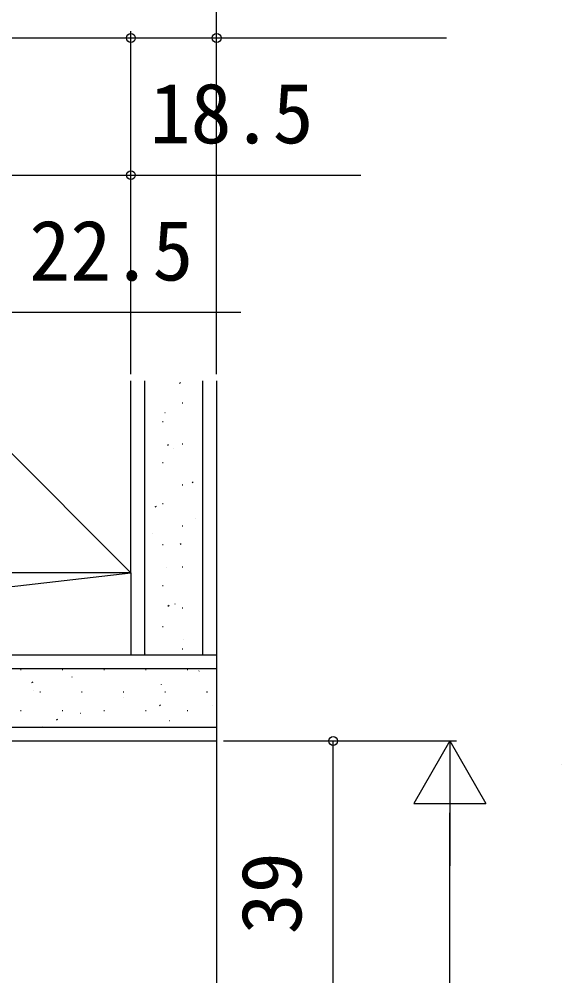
# Model space of a CAD drawing. Units: millimetres, scale not verified. Extents: x -525 to 525, y -783 to 779.
# Drawn here: x -268.8 to -189.6, y -273.4 to -133.9 of the extents above; entities that cross this region are included whole.
import ezdxf
from ezdxf.enums import TextEntityAlignment as Align

# ---------------------------------------------------------------- set-up
doc = ezdxf.new("R2010")
doc.units = ezdxf.units.MM
doc.header["$LTSCALE"] = 4
for name, color, linetype in [('0-6_YKK_D', 6, 'Continuous'), ('0-8_YSS_K', 3, 'Continuous'), ('0-9_YSS_KE', 3, 'Continuous')]:
    doc.layers.add(name, color=color, linetype=linetype)
doc.styles.add('ＭＳ ゴシック', font='')
doc.styles.get('ＭＳ ゴシック').set_extended_font_data('MS Gothic')

msp = doc.modelspace()

# ---------------------------------------------------------------- linework, layer by layer
at = {"layer": '0-6_YKK_D'}
for p, q in [((-240, -185.669), (-240, -115.669)), ((-477.5, -136.669), (-252.5, -136.669)), ((-252.5, -185.669), (-252.5, -135.669)), ((-252.5, -185.669), (-252.5, -135.669)), ((-240, -185.669), (-240, -135.669)), ((-252.5, -185.669), (-252.5, -155.669)), ((-239, -239.169), (-205, -239.169)), ((-239, -239.169), (-222, -239.169)), ((-223, -278.169), (-223, -239.169)), ((-206, -239.169), (-211.25, -248.263)), ((-206, -239.169), (-200.75, -248.263)), ((-206, -239.169), (-206, -257.356)), ((-211.25, -248.263), (-200.75, -248.263)), ((-206, -528.669), (-206, -249.669))]:
    msp.add_line(p, q, dxfattribs=at)
for points in [[(-252.5, -136.669), (-240, -136.669), (-206.45, -136.669)], [(-271, -156.669), (-252.5, -156.669), (-218.95, -156.669)], [(-293.5, -176.669), (-271, -176.669), (-236.495, -176.669)]]:
    msp.add_lwpolyline(points, dxfattribs=at)
for centre in [(-252.5, -136.669), (-252.5, -136.669), (-240, -136.669), (-252.5, -156.669), (-223, -239.169)]:
    msp.add_circle(centre, 0.637, dxfattribs=at)
at = {"layer": '0-8_YSS_K'}
for p, q in [((-250.5, -226.669), (-250.5, -186.669)), ((-245.417, -187.024), (-245.25, -186.914)), ((-242, -226.669), (-242, -186.669)), ((-240, -186.669), (-240, -239.169)), ((-245.04, -189.849), (-244.94, -189.849)), ((-247.536, -191.259), (-247.517, -191.252)), ((-247.89, -192.599), (-247.79, -192.599)), ((-247.185, -196.031), (-247.019, -195.92)), ((-246.244, -196.483), (-246.225, -196.476)), ((-245.04, -195.829), (-244.94, -195.829)), ((-247.89, -198.579), (-247.79, -198.579)), ((-245.046, -201.741), (-245.027, -201.734)), ((-245.04, -201.809), (-244.94, -201.809)), ((-243.576, -201.477), (-243.409, -201.367)), ((-248.954, -205.037), (-248.788, -204.927)), ((-247.89, -204.559), (-247.79, -204.559)), ((-245.04, -207.789), (-244.94, -207.789)), ((-243.094, -206.731), (-243.075, -206.725)), ((-249.334, -208.941), (-249.316, -208.934)), ((-247.89, -210.539), (-247.79, -210.539)), ((-245.345, -210.484), (-245.178, -210.373)), ((-247.383, -213.932), (-247.364, -213.925)), ((-245.04, -213.769), (-244.94, -213.769)), ((-247.89, -216.519), (-247.79, -216.519)), ((-247.113, -219.49), (-246.947, -219.38)), ((-246.091, -219.156), (-246.072, -219.15)), ((-245.04, -219.749), (-244.94, -219.749)), ((-247.89, -222.499), (-247.79, -222.499)), ((-244.893, -224.414), (-244.874, -224.407)), ((-245.04, -225.729), (-244.94, -225.729)), ((-240, -226.669), (-252.5, -226.669)), ((-250.379, -226.357), (-250.36, -226.35)), ((-240, -228.669), (-279.5, -228.669)), ((-268.63, -228.758), (-268.53, -228.758)), ((-262.55, -228.758), (-262.45, -228.758)), ((-256.47, -228.758), (-256.37, -228.758)), ((-250.39, -228.758), (-250.29, -228.758)), ((-244.31, -228.758), (-244.21, -228.758)), ((-261.087, -229.842), (-261.068, -229.835)), ((-242.582, -228.971), (-242.563, -228.964)), ((-266.951, -230.639), (-266.784, -230.529)), ((-248.068, -230.914), (-248.05, -230.907)), ((-266.667, -231.818), (-266.649, -231.811)), ((-265.78, -231.988), (-265.68, -231.988)), ((-259.7, -231.988), (-259.6, -231.988)), ((-253.649, -232.89), (-253.63, -232.883)), ((-253.62, -231.988), (-253.52, -231.988)), ((-247.54, -231.988), (-247.44, -231.988)), ((-241.46, -231.988), (-241.36, -231.988)), ((-248.357, -234.004), (-248.19, -233.893)), ((-240.63, -233.961), (-240.612, -233.955)), ((-268.63, -234.738), (-268.53, -234.738)), ((-262.55, -234.738), (-262.45, -234.738)), ((-259.889, -235.099), (-259.87, -235.093)), ((-256.47, -234.738), (-256.37, -234.738)), ((-250.39, -234.738), (-250.29, -234.738)), ((-244.31, -234.738), (-244.21, -234.738)), ((-265.375, -237.042), (-265.356, -237.036)), ((-263.341, -236.086), (-263.174, -235.975)), ((-246.871, -236.171), (-246.852, -236.165)), ((-279.5, -237.169), (-240, -237.169)), ((-279.5, -239.169), (-240, -239.169)), ((-240, -239.169), (-240, -374.419))]:
    msp.add_line(p, q, dxfattribs=at)
at = {"layer": '0-9_YSS_KE'}
for p, q in [((-252.5, -214.669), (-280.5, -186.669)), ((-252.5, -214.669), (-252.5, -186.669)), ((-357.5, -226.669), (-252.5, -214.669)), ((-189.642, -242.592), (-189.66, -242.592))]:
    msp.add_line(p, q, dxfattribs=at)
for points in [[(-252.5, -214.669), (-357.5, -214.669), (-357.5, -186.669)], [(-252.5, -214.669), (-252.5, -226.669), (-357.5, -226.669)]]:
    msp.add_lwpolyline(points, dxfattribs=at)

# ---------------------------------------------------------------- texts
at = {"layer": '0-6_YKK_D', "style": 'ＭＳ ゴシック'}
for s, p in [('18.5', (-249.791, -154.669)), ('22.5', (-267.336, -174.669))]:
    msp.add_text(s, height=8.798, dxfattribs=at).set_placement(p, align=Align.BOTTOM_LEFT)
msp.add_text('39', height=8.798, rotation=90, dxfattribs=at).set_placement((-225, -267.363), align=Align.BOTTOM_LEFT)

doc.saveas('drawing.dxf')
